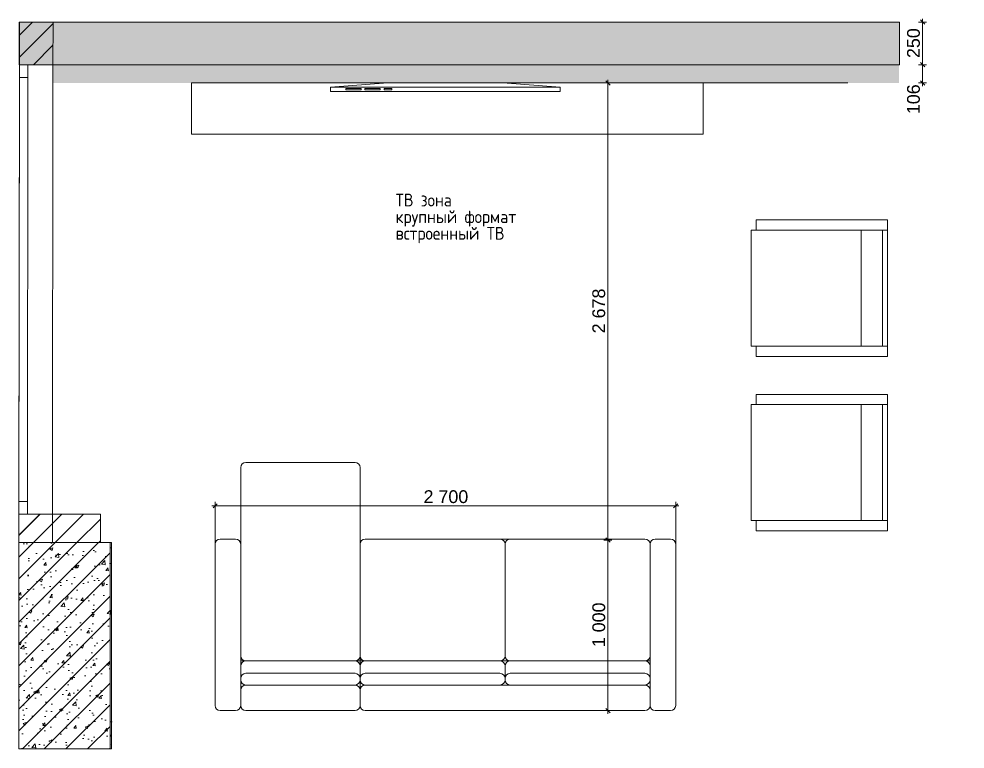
# Model space of a CAD drawing. Header units: millimetres. Extents: x 2336463 to 2579121, y 595385 to 778077.
# Drawn here: x 2502771 to 2508318, y 664316 to 668594 of the extents above; entities that cross this region are included whole.
import ezdxf

# ---------------------------------------------------------------- set-up
doc = ezdxf.new("R2010")
doc.units = ezdxf.units.MM
doc.header["$MEASUREMENT"] = 0
for name, color, linetype, lineweight, true_color in [('+размер планировка_Ном._пера__242', 7, 'Continuous', 13, 0x1b55b5), ('+размер планировка_Ном._пера__9', 7, 'Continuous', 15, 0x3dad99), ('1 Планировка размеры_Ном._пера__242', 7, 'Continuous', 13, 0x1b55b5), ('сит план_Ном._пера__87', 7, 'Continuous', 20, 0x6a6a6a)]:
    doc.layers.add(name, color=color, linetype=linetype, lineweight=lineweight, true_color=true_color)
for name, color, linetype in [('1 Планировка размеры', 7, 'Continuous'), ('Интерьер - Мебель', 7, 'Continuous'), ('сит план', 7, 'Continuous')]:
    doc.layers.add(name, color=color, linetype=linetype)
for name, color, linetype, lineweight in [('1 Планировка_Ном._пера__1', 7, 'Continuous', 13), ('Интерьер - Мебель_Ном._пера__1', 7, 'Continuous', 13), ('Окна ARCHICAD_Ном._пера__1', 7, 'Continuous', 13), ('сит план_Ном._пера__1', 7, 'Continuous', 13)]:
    doc.layers.add(name, color=color, linetype=linetype, lineweight=lineweight)
doc.styles.add('СГЕНЕРИР_СТИЛЬ_1', font='arial.ttf')
doc.styles.add('СГЕНЕРИР_СТИЛЬ_4', font='isocp.shx')
doc.dimstyles.new('СГЕНЕРИР_СТИЛЬ__1', dxfattribs={"dimtxt": 75, "dimasz": 23.75, "dimexe": 0.18, "dimexo": 300, "dimgap": 0, "dimtad": 1, "dimtih": 1, "dimtoh": 1, "dimdec": 0, "dimzin": 0, "dimdsep": 46, "dimtxsty": 'СГЕНЕРИР_СТИЛЬ_1', "dimblk": 'ARROWHEAD_6', "dimblk1": 'ARROWHEAD_6', "dimblk2": 'ARROWHEAD_6', "dimcen": 0.09, "dimclrd": 256, "dimclre": 256, "dimclrt": 256, "dimazin": 0, "dimtfac": 1, "dimtdec": 4, "dimtmove": 0, "dimatfit": 3, "dimfxl": 0, "dimtolj": 1, "dimtzin": 0, "dimarcsym": 0})
doc.dimstyles.new('СГЕНЕРИР_СТИЛЬ__2', dxfattribs={"dimtxt": 75, "dimasz": 23.75, "dimexe": 0.18, "dimexo": 300, "dimgap": 0, "dimtad": 1, "dimdec": 0, "dimzin": 0, "dimdsep": 46, "dimtxsty": 'СГЕНЕРИР_СТИЛЬ_1', "dimblk": 'ARROWHEAD_6', "dimblk1": 'ARROWHEAD_6', "dimblk2": 'ARROWHEAD_6', "dimcen": 0.09, "dimclrd": 256, "dimclre": 256, "dimclrt": 256, "dimazin": 0, "dimtfac": 1, "dimtdec": 4, "dimtmove": 0, "dimatfit": 3, "dimfxl": 0, "dimtolj": 1, "dimtzin": 0, "dimarcsym": 0})
pattern_1 = [(45, (2086872.015, 585813.69), (-63.639609, 63.639609), [])]
pattern_2 = [(50, (2086872.01, 585813.69), (-182.18467, 15.939086), [19.05, -209.55]), (355, (2086872.01, 585813.69), (-35.24342, 191.056845), [15.24, -167.640584]), (100.451445, (2086887.2, 585812.36), (146.94125, 175.11775), [16.19001, -178.090245]), (46.1842, (2086872.01, 585864.49), (-271.07904, 42.04233), [28.575, -314.325]), (96.63556, (2086894.6, 585860.98), (237.40413, 247.42612), [24.28502, -267.1356]), (351.18415, (2086872.01, 585864.49), (237.40413, 247.42612), [22.85997, -251.45973]), (21, (2086897.41, 585851.79), (-151.61439, 102.2652), [19.05, -209.55]), (326, (2086897.41, 585851.79), (61.80203, 184.18797), [15.24, -167.64]), (71.451445, (2086910.05, 585843.26), (213.41642, 81.92277), [16.19001, -178.08994]), (37.5, (2086872.015, 585813.686), (3.088603, 84.555039), [0, -165.608, 0, -170.18, 0, -168.275]), (7.5, (2086872.015, 585813.69), (66.819663, 100.180575), [0, -97.028, 0, -161.798, 0, -64.135]), (327.5, (2086815.37, 585813.686), (-135.590595, 5.728744), [0, -63.5, 0, -198.12, 0, -262.89]), (317.5, (2086789.97, 585813.69), (148.12918, 25.42649), [0, -82.55, 0, -131.572, 0, -186.69])]

# ---------------------------------------------------------------- blocks, each defined once
blk = doc.blocks.new('Перекрытие_69', base_point=(2503782.9, 667919.5))
at = {"layer": 'Интерьер - Мебель_Ном._пера__1', "color": 7, "linetype": 'Continuous', "lineweight": 13, "flags": 128}
blk.add_lwpolyline([(2503782.9, 667919.5), (2506782.9, 667919.5), (2506782.9, 668219.5), (2503782.9, 668219.5)], close=True, dxfattribs=at)
blk = doc.blocks.new('Окно 25_15')
at = {"layer": 'Окна ARCHICAD_Ном._пера__1', "color": 7, "linetype": 'Continuous', "lineweight": 13}
for p, q in [((-1316.8, 0), (1316.8, 0)), ((-1316.8, 0), (-1241.8, 0)), ((-1316.8, 0), (-1316.8, -50)), ((-1316.8, 0), (-1316.8, -50)), ((-1241.8, 0), (-1241.8, -50)), ((-1241.8, 0), (1241.8, 0)), ((1241.8, -50), (1241.8, 0)), ((1241.8, 0), (1316.8, 0)), ((1316.8, 0), (1316.8, -50)), ((1316.8, 0), (1316.8, -50)), ((-1241.8, -50), (-1316.8, -50)), ((-1316.8, -50), (-1316.8, -197)), ((1241.8, -50), (-1241.8, -50)), ((1316.8, -50), (1241.8, -50)), ((1316.8, -50), (1316.8, -197)), ((-1316.8, -197), (1316.8, -197))]:
    blk.add_line(p, q, dxfattribs=at)
blk = doc.blocks.new('Стена_256', base_point=(2502773.8, 668575.5))
at = {"layer": 'сит план_Ном._пера__87', "linetype": 'Continuous', "lineweight": 20, "true_color": 0x6a6a6a}
h = blk.add_hatch(dxfattribs=at)
h.set_pattern_fill('Блоки_Бетонные_Эффективные', color=251, style=0, pattern_type=2)
h.set_pattern_definition(pattern_1)
h.paths.add_polyline_path([(2502773.8, 668575.5), (2502773.5, 668325.6), (2502970.5, 668325.5), (2502970.8, 668575.3)])
h = blk.add_hatch(dxfattribs=at)
h.set_pattern_fill('Блоки_Бетонные_Эффективные', color=251, style=0, pattern_type=2)
h.set_pattern_definition(pattern_1)
h.paths.add_polyline_path([(2502770.9, 665526.3), (2502967.9, 665526.2), (2502968.1, 665691.9), (2502771.1, 665692.1)])
at = {"layer": 'сит план_Ном._пера__1', "color": 7, "linetype": 'Continuous', "lineweight": 13}
for p, q in [((2502773.5, 668325.6), (2502823.5, 668325.6)), ((2502823.5, 668325.6), (2502970.5, 668325.5)), ((2502771.1, 665692.1), (2502821.1, 665692.1)), ((2502821.1, 665692.1), (2502968.1, 665691.9))]:
    blk.add_line(p, q, dxfattribs=at)
at = {"layer": 'сит план_Ном._пера__1', "color": 7, "linetype": 'Continuous', "lineweight": 13, "flags": 128}
for points in [[(2502773.8, 668575.5), (2502773.5, 668325.6)], [(2502970.8, 668575.3), (2502773.8, 668575.5)], [(2502970.5, 668325.5), (2502970.8, 668575.3)], [(2502771.1, 665692.1), (2502770.9, 665526.3)], [(2502967.9, 665526.2), (2502968.1, 665691.9)]]:
    blk.add_lwpolyline(points, dxfattribs=at)
at = {"layer": 'Окна ARCHICAD_Ном._пера__1', "color": 7, "linetype": 'Continuous', "lineweight": 13, "zscale": 1000, "rotation": 89.94625817430028}
blk.add_blockref('Окно 25_15', (2502772.3, 667008.9), dxfattribs=at)
blk = doc.blocks.new('Стена_257', base_point=(2502771.3, 665691.6))
at = {"layer": 'сит план_Ном._пера__87', "linetype": 'Continuous', "lineweight": 20, "true_color": 0x6a6a6a}
h = blk.add_hatch(dxfattribs=at)
h.set_pattern_fill('Блоки_Бетонные_Эффективные', color=251, style=0, pattern_type=2)
h.set_pattern_definition(pattern_1)
h.paths.add_polyline_path([(2502771.3, 665691.6), (2502771.3, 665526.6), (2503248.3, 665526.6), (2503248.3, 665691.6)])
at = {"layer": 'сит план_Ном._пера__1', "color": 7, "linetype": 'Continuous', "lineweight": 13, "flags": 128}
for points in [[(2502771.3, 665691.6), (2502771.3, 665526.6)], [(2503248.3, 665691.6), (2502771.3, 665691.6)], [(2503248.3, 665526.6), (2503248.3, 665691.6)], [(2502771.3, 665526.6), (2503248.3, 665526.6)]]:
    blk.add_lwpolyline(points, dxfattribs=at)
blk = doc.blocks.new('Стена_258', base_point=(2502770.9, 665526.3))
at = {"layer": 'сит план_Ном._пера__87', "linetype": 'Continuous', "lineweight": 20, "true_color": 0x6a6a6a}
h = blk.add_hatch(dxfattribs=at)
h.set_pattern_fill('Блоки_Бетонные_Эффективные', color=251, style=0, pattern_type=2)
h.set_pattern_definition(pattern_1)
h.paths.add_polyline_path([(2502770.9, 665526.3), (2502770.9, 664316.5), (2503305.9, 664316.5), (2503305.9, 665526)])
at = {"layer": 'сит план_Ном._пера__1', "color": 7, "linetype": 'Continuous', "lineweight": 13, "flags": 128}
for points in [[(2502770.9, 665526.3), (2502770.9, 664316.5)], [(2503305.9, 665526), (2502967.9, 665526.2)], [(2503305.9, 664316.5), (2503305.9, 665526)], [(2502770.9, 664316.5), (2503305.9, 664316.5)]]:
    blk.add_lwpolyline(points, dxfattribs=at)
blk = doc.blocks.new('Кресло Бамбуковое 25')
at = {"layer": '1 Планировка_Ном._пера__1', "color": 7, "linetype": 'Continuous', "lineweight": 13}
for p, q in [((60, 800), (0, 800)), ((0, 800), (0, 30)), ((60, 30), (60, 800)), ((60, 800), (740, 800)), ((800, 800), (740, 800)), ((740, 800), (740, 30)), ((800, 30), (800, 800)), ((60, 770), (740, 770)), ((60, 644.9), (740, 644.9)), ((0, 30), (60, 30)), ((60, 0), (60, 30)), ((60, 0), (740, 0)), ((740, 30), (800, 30)), ((740, 0), (740, 30))]:
    blk.add_line(p, q, dxfattribs=at)
blk = doc.blocks.new('Диван Угловой 02 25')
at = {"layer": '1 Планировка_Ном._пера__1', "color": 7, "linetype": 'Continuous', "lineweight": 13}
for p, q in [((120, 0), (30, 0)), ((820, 0), (180, 0)), ((2520, 0), (880, 0)), ((2670, 0), (2580, 0)), ((0, -30), (0, -975.5)), ((150, -30), (150, -120)), ((150, -975.5), (150, -30)), ((850, -120), (850, -30)), ((850, -30), (850, -120)), ((2550, -120), (2550, -30)), ((2550, -30), (2550, -975.5)), ((2700, -975.5), (2700, -30)), ((150, -180), (150, -120)), ((180, -150), (820, -150)), ((820, -150), (180, -150)), ((850, -180), (850, -120)), ((850, -180), (850, -120)), ((880, -150), (2520, -150)), ((1670, -150), (880, -150)), ((2520, -150), (1730, -150)), ((2550, -180), (2550, -120)), ((150, -180), (150, -188.9)), ((150, -188.9), (150, -261.6)), ((180, -218.9), (820, -218.9)), ((850, -188.9), (850, -180)), ((850, -180), (850, -188.9)), ((850, -261.6), (850, -188.9)), ((850, -188.9), (850, -261.6)), ((880, -218.9), (1670, -218.9)), ((1700, -188.9), (1700, -180)), ((1700, -180), (1700, -188.9)), ((1700, -261.6), (1700, -188.9)), ((1700, -188.9), (1700, -261.6)), ((1730, -218.9), (2520, -218.9)), ((2550, -188.9), (2550, -180)), ((2550, -261.6), (2550, -188.9)), ((150, -261.6), (150, -321.6)), ((850, -261.6), (850, -321.6)), ((850, -321.6), (850, -261.6)), ((2550, -321.6), (2550, -261.6)), ((150, -291.6), (180, -291.6)), ((150, -321.6), (150, -1424.8)), ((820, -291.6), (180, -291.6)), ((180, -291.6), (820, -291.6)), ((850, -291.6), (820, -291.6)), ((850, -291.6), (880, -291.6)), ((850, -321.6), (850, -975.5)), ((850, -321.6), (850, -975.5)), ((850, -1424.8), (850, -321.6)), ((1670, -291.6), (880, -291.6)), ((2520, -291.6), (880, -291.6)), ((880, -291.6), (1670, -291.6)), ((1700, -975.5), (1700, -321.6)), ((1700, -321.6), (1700, -975.5)), ((2520, -291.6), (1730, -291.6)), ((1730, -291.6), (2520, -291.6)), ((2550, -291.6), (2520, -291.6)), ((2550, -975.5), (2550, -321.6)), ((2550, -975.5), (2550, -321.6)), ((30, -1005.5), (120, -1005.5)), ((880, -1005.5), (1670, -1005.5)), ((880, -1005.5), (2520, -1005.5)), ((1730, -1005.5), (2520, -1005.5)), ((2580, -1005.5), (2670, -1005.5)), ((180, -1454.8), (820, -1454.8))]:
    blk.add_line(p, q, dxfattribs=at)
for centre, start, end in [((30, -30), 90, 180), ((120, -30), 0, 90), ((180, -30), 90, 180), ((820, -30), 0, 90), ((880, -30), 90, 180), ((2520, -30), 0, 90), ((2580, -30), 90, 180), ((2670, -30), 0, 90), ((180, -120), 180, 270), ((180, -180), 90, 180), ((820, -120), 270, 0), ((820, -180), 0, 90), ((880, -120), 180, 270), ((880, -180), 90, 180), ((1670, -180), 0, 90), ((1730, -180), 90, 180), ((2520, -120), 270, 0), ((2520, -180), 0, 90), ((180, -188.9), 180, 270), ((820, -188.9), 270, 0), ((880, -188.9), 180, 270), ((1670, -188.9), 270, 0), ((1730, -188.9), 180, 270), ((2520, -188.9), 270, 0), ((180, -261.6), 180, 270), ((820, -261.6), 270, 0), ((880, -261.6), 180, 270), ((1670, -261.6), 270, 0), ((1730, -261.6), 180, 270), ((2520, -261.6), 270, 0), ((180, -321.6), 90, 180), ((820, -321.6), 0, 90), ((880, -321.6), 90, 180), ((880, -321.6), 90, 180), ((1670, -321.6), 0, 90), ((1730, -321.6), 90, 180), ((2520, -321.6), 0, 90), ((2520, -321.6), 0, 90), ((30, -975.5), 180, 270), ((120, -975.5), 270, 0), ((880, -975.5), 180, 270), ((880, -975.5), 180, 270), ((1670, -975.5), 270, 0), ((1730, -975.5), 180, 270), ((2520, -975.5), 270, 0), ((2520, -975.5), 270, 0), ((2580, -975.5), 180, 270), ((2670, -975.5), 270, 0), ((180, -1424.8), 180, 270), ((820, -1424.8), 270, 0)]:
    blk.add_arc(centre, 30, start, end, dxfattribs=at)
blk = doc.blocks.new('Плоская Панель ТВ 25')
at = {"layer": '1 Планировка_Ном._пера__1', "color": 7, "linetype": 'Continuous', "lineweight": 13}
for p, q in [((0, 25), (1347.4, 25)), ((988.1, 10), (988.1, 16.2)), ((988.1, 16.2), (1033, 16.2)), ((1033, 10), (988.1, 10)), ((1033, 16.2), (1033, 10)), ((1055.4, 10), (1055.4, 16.2)), ((1055.4, 16.2), (1145.3, 16.2)), ((1145.3, 10), (1055.4, 10)), ((1145.3, 16.2), (1145.3, 10)), ((1167.7, 10), (1167.7, 16.2)), ((1167.7, 16.2), (1257.5, 16.2)), ((1257.5, 10), (1167.7, 10)), ((1257.5, 16.2), (1257.5, 10))]:
    blk.add_line(p, q, dxfattribs=at)
at = {"layer": '1 Планировка_Ном._пера__1', "color": 7, "linetype": 'Continuous', "lineweight": 13, "flags": 128}
blk.add_lwpolyline([(0, 0), (1347.4, 0), (1347.4, 25), (1010.5, 50), (336.8, 50), (0, 25)], close=True, dxfattribs=at)
blk = doc.blocks.new('*D2857', base_point=(2086872, 585813.7))
at = {"layer": '1 Планировка размеры_Ном._пера__242', "color": 152, "linetype": 'Continuous', "lineweight": 13, "true_color": 0x1b55b5}
for p, q in [((2503921.3, 664841.1), (2503921.3, 665764.9)), ((2506621.3, 664841.1), (2506621.3, 665764.9)), ((2503902.6, 665741.4), (2503921.3, 665741.4)), ((2503933.8, 665753.9), (2503908.8, 665728.9)), ((2503921.3, 665741.4), (2506621.3, 665741.4)), ((2506608.8, 665728.9), (2506633.8, 665753.9)), ((2506621.3, 665741.4), (2506640.1, 665741.4))]:
    blk.add_line(p, q, dxfattribs=at)
at = {"layer": '1 Планировка размеры_Ном._пера__242', "color": 152, "lineweight": 13, "true_color": 0x1b55b5, "insert": (2505143.1, 665756.4), "char_height": 75, "attachment_point": 7, "style": 'СГЕНЕРИР_СТИЛЬ_1'}
blk.add_mtext('\\A1;{\\pql;\\fArial|b0|i0|c204|p38;2\xa0700}', dxfattribs=at)
blk = doc.blocks.new('ARROWHEAD_6')
at = {"color": 0, "linetype": 'Continuous', "lineweight": 0}
for p, q in [((0, 0), (-1, 0)), ((-0.5, -0.5), (0.5, 0.5))]:
    blk.add_line(p, q, dxfattribs=at)
blk = doc.blocks.new('*D2871', base_point=(2086872, 585813.7))
at = {"layer": '1 Планировка размеры_Ном._пера__242', "color": 152, "linetype": 'Continuous', "lineweight": 13, "true_color": 0x1b55b5}
for p, q in [((2508092.2, 668325.5), (2508045.3, 668325.5)), ((2508056.3, 668338), (2508081.3, 668313)), ((2508068.8, 668219.5), (2508068.8, 668325.5)), ((2508092.2, 668219.5), (2508045.3, 668219.5)), ((2508056.3, 668232), (2508081.3, 668207)), ((2508068.8, 668200.7), (2508068.8, 668219.5))]:
    blk.add_line(p, q, dxfattribs=at)
at = {"layer": '1 Планировка размеры_Ном._пера__242', "color": 152, "lineweight": 13, "true_color": 0x1b55b5, "insert": (2508053.8, 668036.2), "char_height": 75, "attachment_point": 7, "rotation": 90, "style": 'СГЕНЕРИР_СТИЛЬ_1'}
blk.add_mtext('\\A1;{\\pql;\\fArial|b0|i0|c204|p38;106}', dxfattribs=at)
blk = doc.blocks.new('*D2872', base_point=(2086872, 585813.7))
at = {"layer": '1 Планировка размеры_Ном._пера__242', "color": 152, "linetype": 'Continuous', "lineweight": 13, "true_color": 0x1b55b5}
for p, q in [((2508068.8, 668575.5), (2508068.8, 668594.2)), ((2508092.2, 668575.5), (2508045.3, 668575.5)), ((2508081.3, 668563), (2508056.3, 668588)), ((2508068.8, 668325.5), (2508068.8, 668575.5)), ((2508092.2, 668325.5), (2508045.3, 668325.5)), ((2508056.3, 668338), (2508081.3, 668313))]:
    blk.add_line(p, q, dxfattribs=at)
at = {"layer": '1 Планировка размеры_Ном._пера__242', "color": 152, "lineweight": 13, "true_color": 0x1b55b5, "insert": (2508053.8, 668365.1), "char_height": 75, "attachment_point": 7, "rotation": 90, "style": 'СГЕНЕРИР_СТИЛЬ_1'}
blk.add_mtext('\\A1;{\\pql;\\fArial|b0|i0|c204|p38;250}', dxfattribs=at)
blk = doc.blocks.new('*D2873', base_point=(2086872, 585813.7))
at = {"layer": '1 Планировка размеры_Ном._пера__242', "color": 152, "linetype": 'Continuous', "lineweight": 13, "true_color": 0x1b55b5}
for p, q in [((2506247.3, 665541), (2506200.4, 665541)), ((2506211.3, 665553.5), (2506236.3, 665528.5)), ((2506223.8, 664541.1), (2506223.8, 665541)), ((2506321.3, 664541.1), (2506200.4, 664541.1)), ((2506211.3, 664553.6), (2506236.3, 664528.6)), ((2506223.8, 664522.3), (2506223.8, 664541.1))]:
    blk.add_line(p, q, dxfattribs=at)
at = {"layer": '1 Планировка размеры_Ном._пера__242', "color": 152, "lineweight": 13, "true_color": 0x1b55b5, "insert": (2506208.8, 664912.8), "char_height": 75, "attachment_point": 7, "rotation": 90, "style": 'СГЕНЕРИР_СТИЛЬ_1'}
blk.add_mtext('\\A1;{\\pql;\\fArial|b0|i0|c204|p38;1\xa0000}', dxfattribs=at)
blk = doc.blocks.new('*D2874', base_point=(2086872, 585813.7))
at = {"layer": '1 Планировка размеры_Ном._пера__242', "color": 152, "linetype": 'Continuous', "lineweight": 13, "true_color": 0x1b55b5}
for p, q in [((2507630.5, 668219.5), (2506200.4, 668219.5)), ((2506236.3, 668207), (2506211.3, 668232)), ((2506223.8, 668219.5), (2506223.8, 668238.2)), ((2506223.8, 665541), (2506223.8, 668219.5)), ((2506247.3, 665541), (2506200.4, 665541)), ((2506211.3, 665553.5), (2506236.3, 665528.5))]:
    blk.add_line(p, q, dxfattribs=at)
at = {"layer": '1 Планировка размеры_Ном._пера__242', "color": 152, "lineweight": 13, "true_color": 0x1b55b5, "insert": (2506208.8, 666752), "char_height": 75, "attachment_point": 7, "rotation": 90, "style": 'СГЕНЕРИР_СТИЛЬ_1'}
blk.add_mtext('\\A1;{\\pql;\\fArial|b0|i0|c204|p38;2\xa0678}', dxfattribs=at)
blk = doc.blocks.new('*D2875', base_point=(2086872, 585813.7))
at = {"layer": '1 Планировка размеры_Ном._пера__242', "color": 152, "linetype": 'Continuous', "lineweight": 13, "true_color": 0x1b55b5}
for p, q in [((2510266.1, 664615.6), (2511006.2, 664615.6)), ((2510995.2, 664603.1), (2510970.2, 664628.1)), ((2510982.7, 664634.3), (2510982.7, 664615.6)), ((2510982.7, 664615.6), (2510982.7, 663106)), ((2504891.4, 663106.1), (2511006.1, 663106)), ((2510995.2, 663093.5), (2510970.2, 663118.5)), ((2510982.7, 663106), (2510982.7, 661315.5))]:
    blk.add_line(p, q, dxfattribs=at)
at = {"layer": '1 Планировка размеры_Ном._пера__242', "color": 152, "lineweight": 13, "true_color": 0x1b55b5, "insert": (2510967.7, 663732.5), "char_height": 75, "attachment_point": 7, "rotation": 89.9992, "style": 'СГЕНЕРИР_СТИЛЬ_1'}
blk.add_mtext('\\A1;{\\pql;\\fArial|b0|i0|c204|p38;1\xa0510}', dxfattribs=at)

msp = doc.modelspace()

# ---------------------------------------------------------------- hatches: boundary and pattern name
at = {"layer": '+размер планировка_Ном._пера__9', "linetype": 'Continuous', "lineweight": 0, "true_color": 0x1e564c}
msp.add_hatch(color=139, dxfattribs=at).paths.add_polyline_path([(2502970.5, 668325.5), (2507930.5, 668325.5), (2507930.5, 668219.5), (2502970.5, 668219.5)])
at = {"layer": 'сит план_Ном._пера__1', "linetype": 'Continuous', "lineweight": 13}
h = msp.add_hatch(dxfattribs=at)
h.set_pattern_fill('AR_CONC', style=0, pattern_type=2)
h.set_pattern_definition(pattern_2)
h.paths.add_polyline_path([(2502773.1, 668575.5), (2507933.5, 668575.5), (2507933.5, 668325.5), (2502773.1, 668325.5)])
h = msp.add_hatch(dxfattribs=at)
h.set_pattern_fill('AR_CONC', style=0, pattern_type=2)
h.set_pattern_definition(pattern_2)
h.paths.add_polyline_path([(2503313.5, 665526.3), (2502770.9, 665526.3), (2502770.9, 664316.5), (2503313.5, 664316.5)])

# ---------------------------------------------------------------- linework, layer by layer
at = {"layer": 'сит план_Ном._пера__1', "color": 7, "linetype": 'Continuous', "lineweight": 13, "flags": 128}
for points in [[(2502773.1, 668575.5), (2507933.5, 668575.5), (2507933.5, 668325.5), (2502773.1, 668325.5)], [(2503313.5, 665526.3), (2502770.9, 665526.3), (2502770.9, 664316.5), (2503313.5, 664316.5)]]:
    msp.add_lwpolyline(points, close=True, dxfattribs=at)

# ---------------------------------------------------------------- block references
at = {"layer": '1 Планировка_Ном._пера__1', "color": 7, "linetype": 'Continuous', "lineweight": 13, "xscale": -1, "zscale": 1000}
msp.add_blockref('Плоская Панель ТВ 25', (2505944.4, 668169.5), dxfattribs=at)
at = {"layer": '1 Планировка_Ном._пера__1', "color": 7, "linetype": 'Continuous', "lineweight": 13, "zscale": 1000, "rotation": 270}
for p in [(2507064.1, 667416.7), (2507064.1, 666394.4)]:
    msp.add_blockref('Кресло Бамбуковое 25', p, dxfattribs=at)
at = {"layer": '1 Планировка_Ном._пера__1', "color": 7, "linetype": 'Continuous', "lineweight": 13, "xscale": -1, "zscale": 1000, "rotation": 180}
msp.add_blockref('Диван Угловой 02 25', (2503921.3, 664541.1), dxfattribs=at)
at = {"layer": 'Интерьер - Мебель', "color": 7, "linetype": 'Continuous', "lineweight": 13}
msp.add_blockref('Перекрытие_69', (2503782.9, 667919.5), dxfattribs=at)
at = {"layer": 'сит план', "color": 7, "lineweight": 13}
for name, p in [('Стена_256', (2502773.8, 668575.5)), ('Стена_257', (2502771.3, 665691.6)), ('Стена_258', (2502770.9, 665526.3))]:
    msp.add_blockref(name, p, dxfattribs=at)

# ---------------------------------------------------------------- texts
at = {"layer": '+размер планировка_Ном._пера__242', "color": 152, "linetype": 'Continuous', "lineweight": 13, "true_color": 0x1b55b5, "insert": (2504979.7, 667570.4), "char_height": 75, "attachment_point": 1, "line_spacing_factor": 0.779481, "style": 'СГЕНЕРИР_СТИЛЬ_4'}
msp.add_mtext('\\A1;{\\pql;\\Fisocp.shx;ТВ зона\\P\\pql;\\Fisocp.shx;крупный формат\\P\\pql;\\Fisocp.shx;встроенный ТВ}', dxfattribs=at)

# ---------------------------------------------------------------- dimensions: what is measured, and where the dimension line sits
at = {"layer": '1 Планировка размеры', "color": 152, "linetype": 'Continuous', "lineweight": 13, "true_color": 0x1b55b5}
for base, p1, p2, angle, picture, middle, turn in [((2508068.8, 668575.5), (2507933.5, 668325.5), (2507933.5, 668575.5), 90, '*D2872', (2508016.3, 668450.9), 90), ((2508068.8, 668325.5), (2507930.5, 668219.5), (2507933.5, 668325.5), 90, '*D2871', (2508016.3, 668122), 90), ((2506223.839, 668219.456), (2506229.0479, 665541.0038), (2507930.5397, 668219.456), 90, '*D2874', (2506171.339, 666880.825), 90), ((2506223.8, 665541), (2506621.3, 664541.1), (2506229, 665541), 90, '*D2873', (2506171.3, 665041.6), 90), ((2510982.7, 663106), (2509966.1, 664615.6), (2504591.4, 663106.1), 269.9992, '*D2875', (2510930.2, 663861.4), 89.9992)]:
    dim = msp.add_linear_dim(base=base, p1=p1, p2=p2, angle=angle, dimstyle='СГЕНЕРИР_СТИЛЬ__2', dxfattribs=at)
    dim.commit()
    dim.dimension.update_dxf_attribs({"geometry": picture, "text_midpoint": middle, "dimtype": 160, "text_rotation": turn})
dim = msp.add_linear_dim(base=(2506621.3, 665741.4), p1=(2503921.3, 664541.1), p2=(2506621.3, 664541.1), dimstyle='СГЕНЕРИР_СТИЛЬ__1', dxfattribs=at)
dim.commit()
dim.dimension.update_dxf_attribs({"geometry": '*D2857', "text_midpoint": (2505271.9, 665793.9), "dimtype": 160})

doc.saveas('drawing.dxf')
